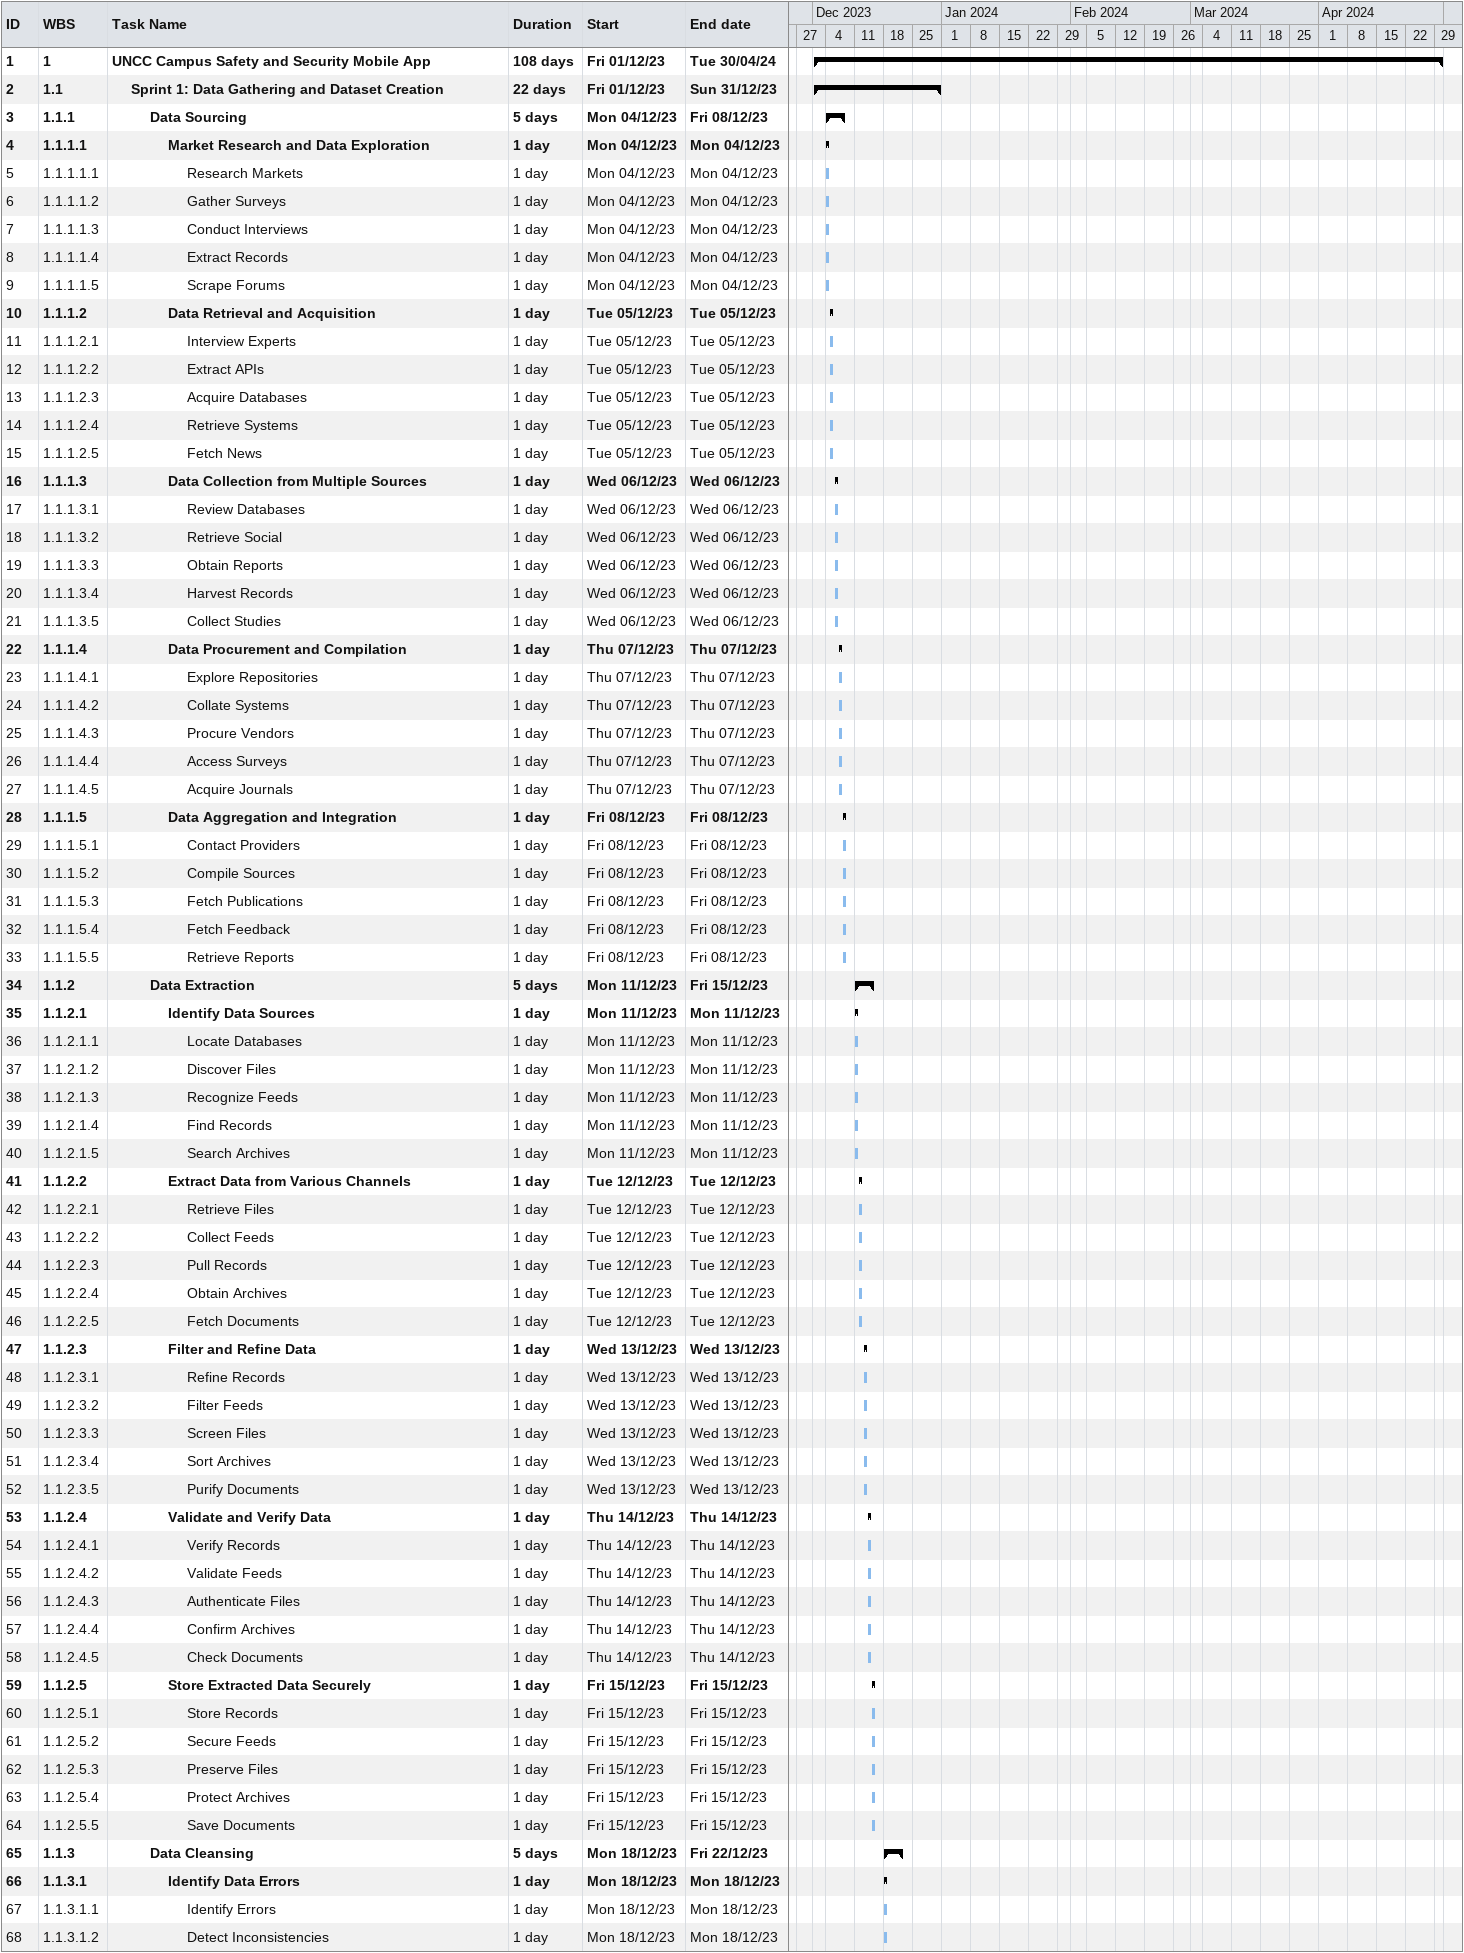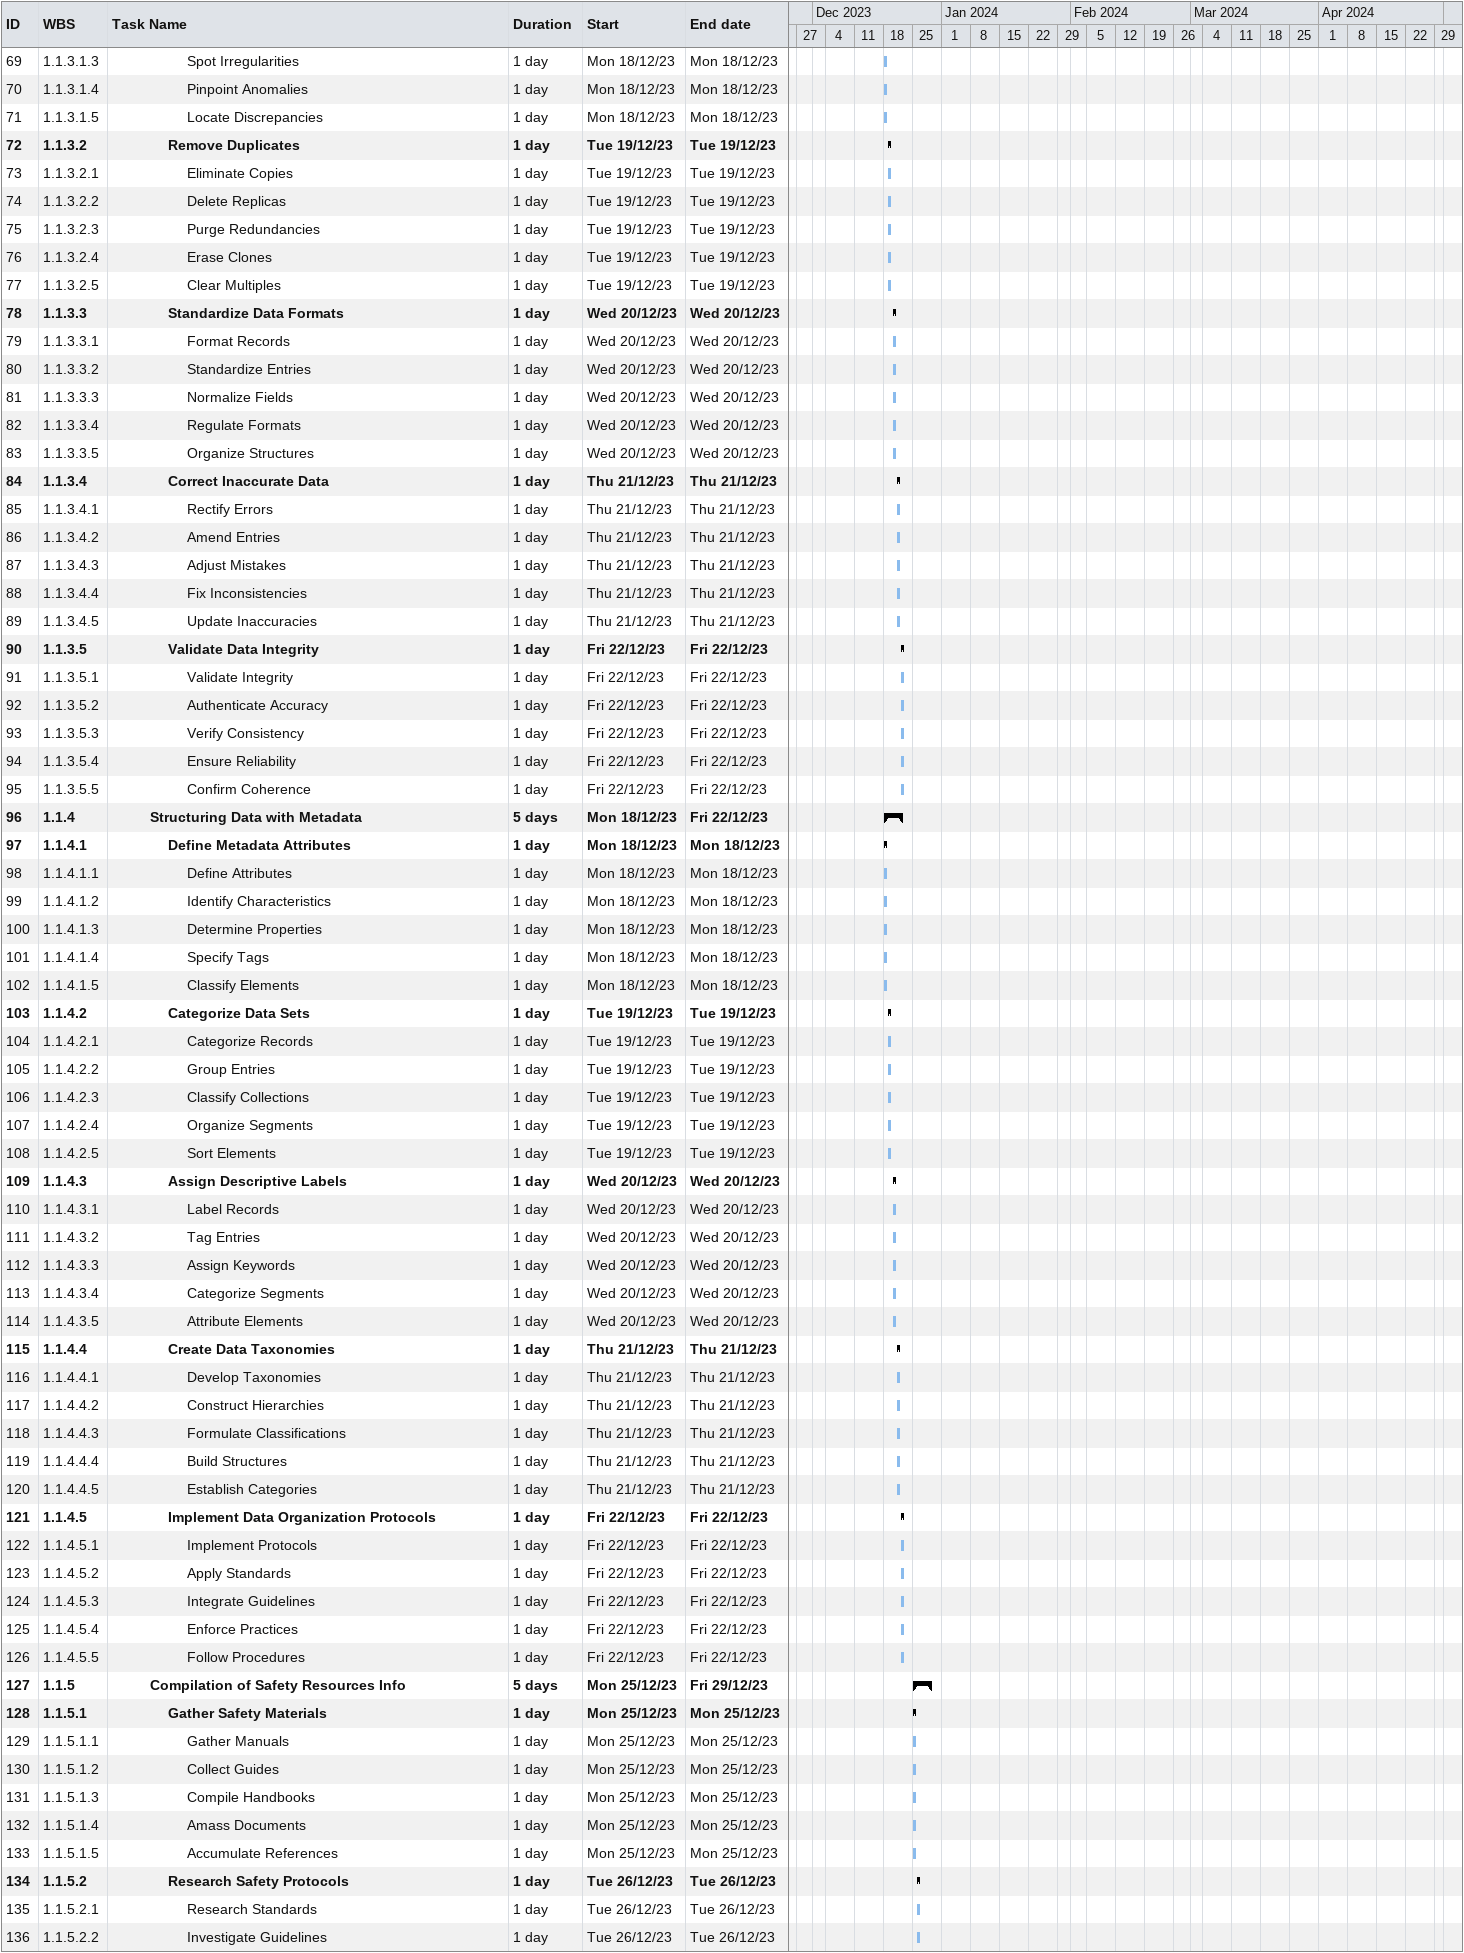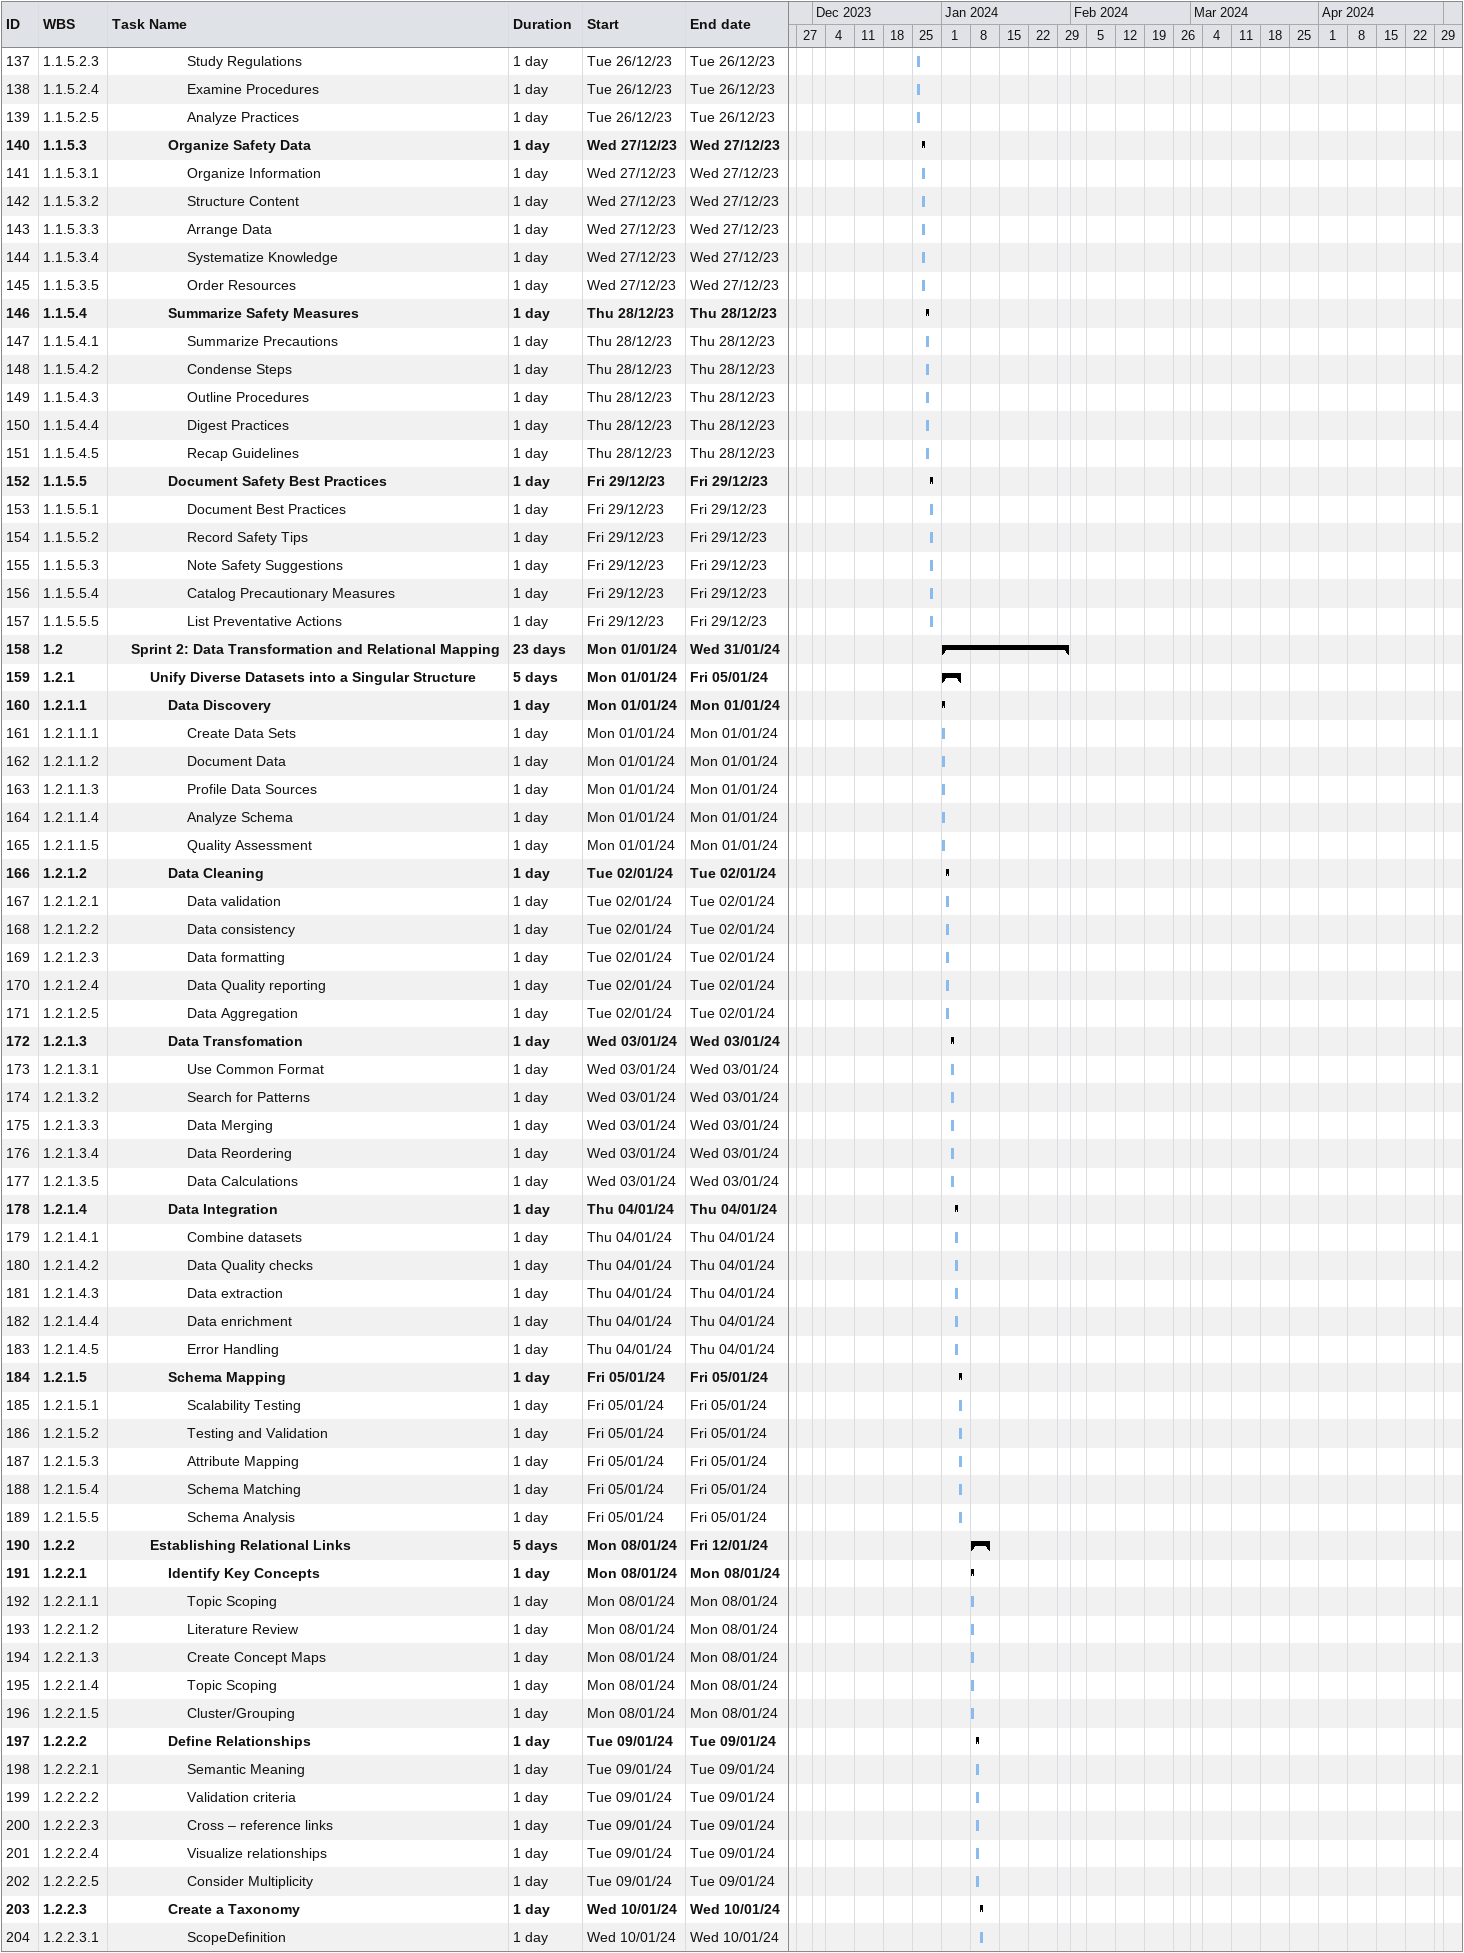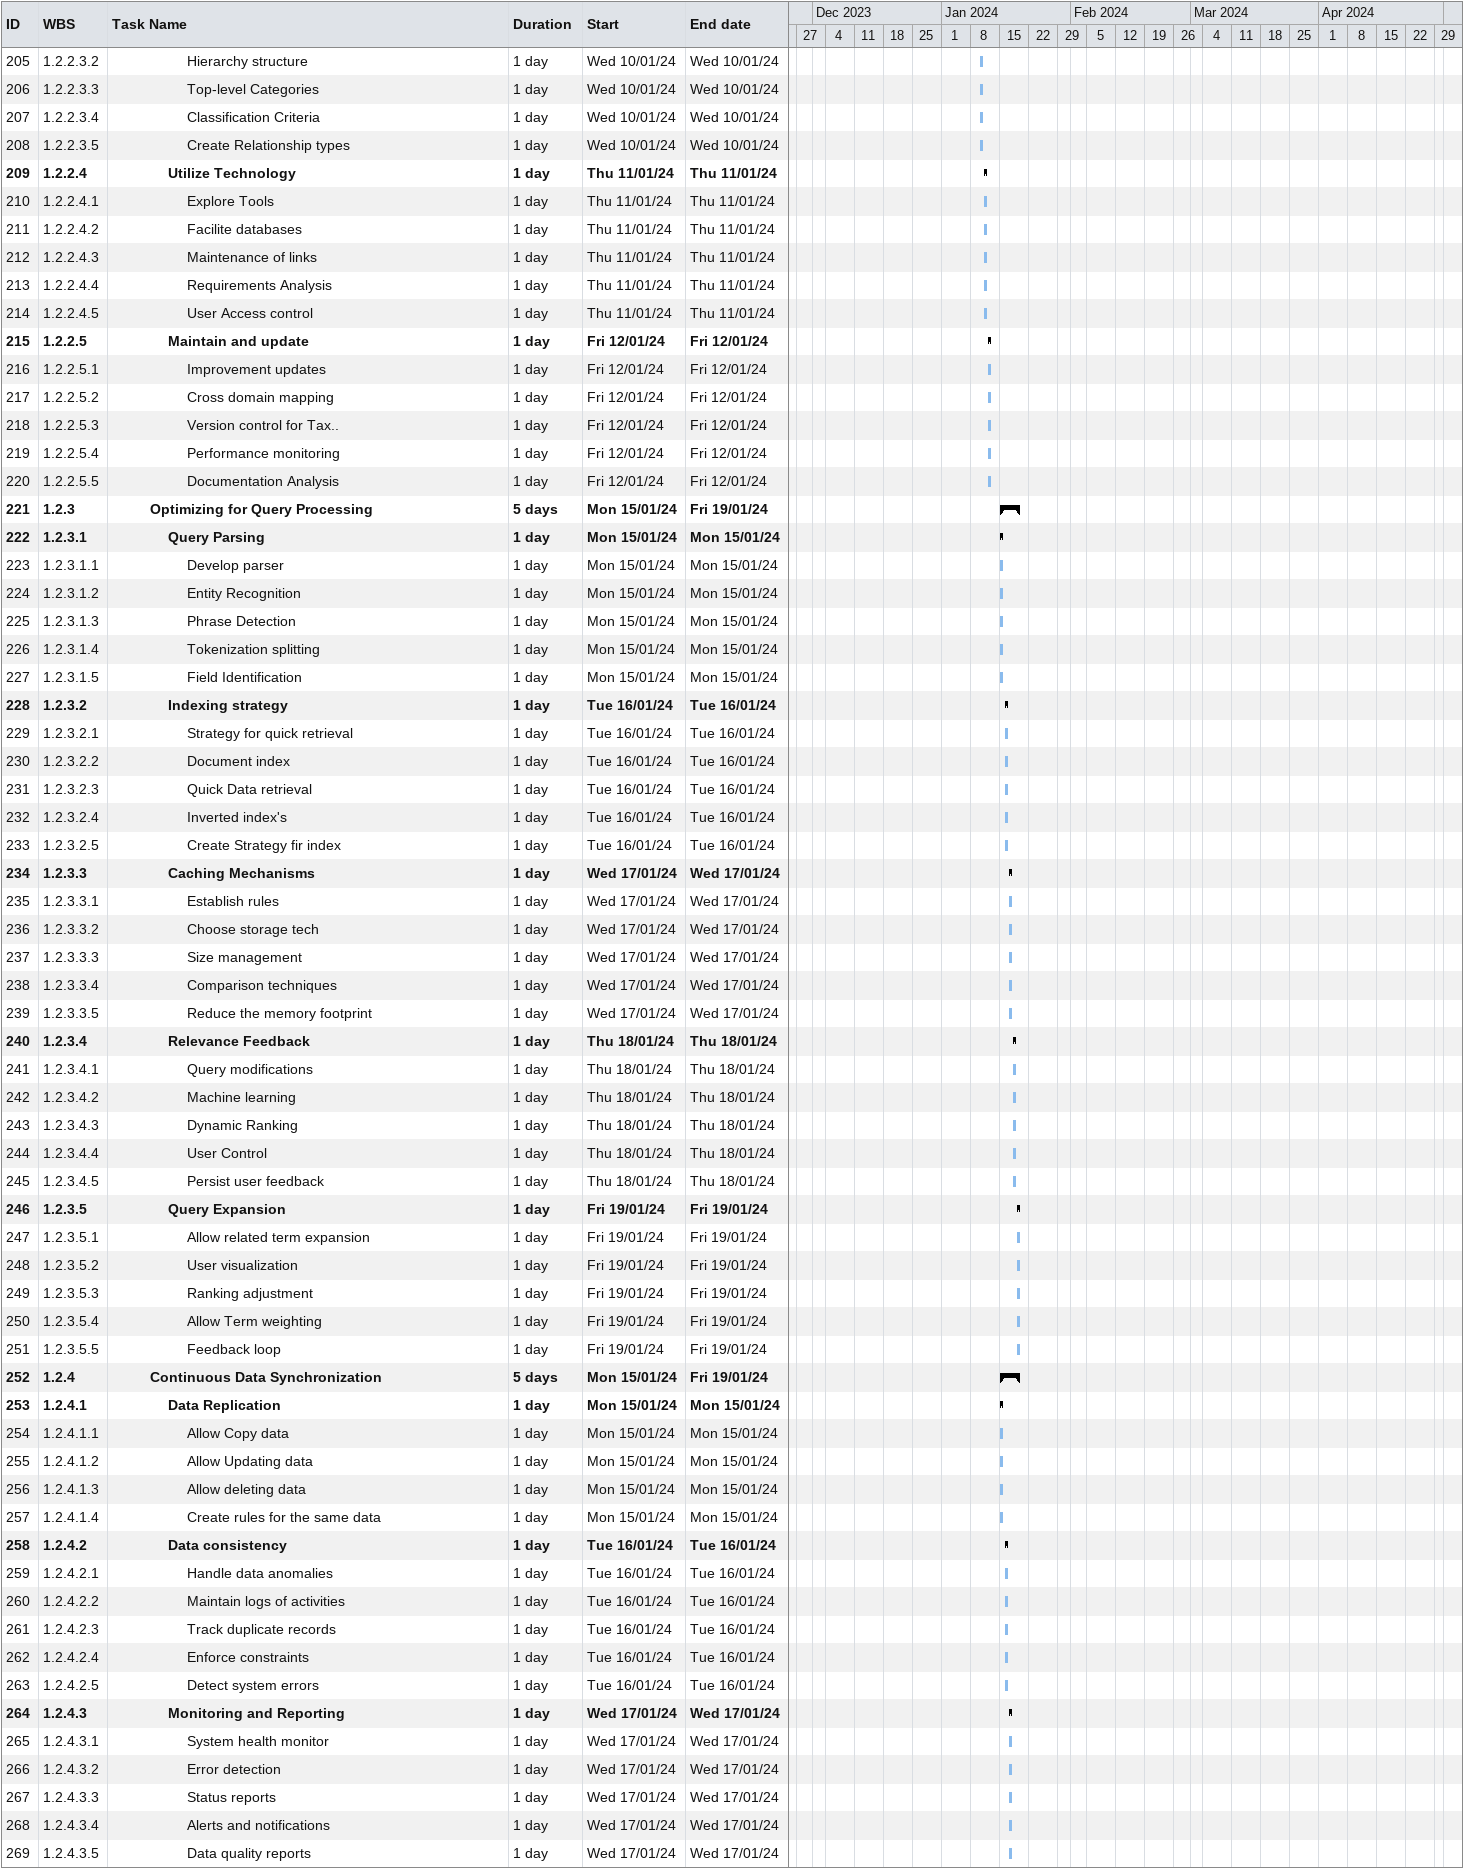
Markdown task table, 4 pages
| ID | WBS | Task | Duration | Start | Finish |
|---|---|---|---|---|---|
| 1 | 1 | **UNCC Campus Safety and Security Mobile App** | 108d | 2023-12-01 | 2024-04-30 |
| 2 | 1.1 | **Sprint 1: Data Gathering and Dataset Creation** | 22d | 2023-12-01 | 2023-12-31 |
| 3 | 1.1.1 | **Data Sourcing** | 5d | 2023-12-04 | 2023-12-08 |
| 4 | 1.1.1.1 | **Market Research and Data Exploration** | 1d | 2023-12-04 | 2023-12-04 |
| 5 | 1.1.1.1.1 | Research Markets | 1d | 2023-12-04 | 2023-12-04 |
| 6 | 1.1.1.1.2 | Gather Surveys | 1d | 2023-12-04 | 2023-12-04 |
| 7 | 1.1.1.1.3 | Conduct Interviews | 1d | 2023-12-04 | 2023-12-04 |
| 8 | 1.1.1.1.4 | Extract Records | 1d | 2023-12-04 | 2023-12-04 |
| 9 | 1.1.1.1.5 | Scrape Forums | 1d | 2023-12-04 | 2023-12-04 |
| 10 | 1.1.1.2 | **Data Retrieval and Acquisition** | 1d | 2023-12-05 | 2023-12-05 |
| 11 | 1.1.1.2.1 | Interview Experts | 1d | 2023-12-05 | 2023-12-05 |
| 12 | 1.1.1.2.2 | Extract APIs | 1d | 2023-12-05 | 2023-12-05 |
| 13 | 1.1.1.2.3 | Acquire Databases | 1d | 2023-12-05 | 2023-12-05 |
| 14 | 1.1.1.2.4 | Retrieve Systems | 1d | 2023-12-05 | 2023-12-05 |
| 15 | 1.1.1.2.5 | Fetch News | 1d | 2023-12-05 | 2023-12-05 |
| 16 | 1.1.1.3 | **Data Collection from Multiple Sources** | 1d | 2023-12-06 | 2023-12-06 |
| 17 | 1.1.1.3.1 | Review Databases | 1d | 2023-12-06 | 2023-12-06 |
| 18 | 1.1.1.3.2 | Retrieve Social | 1d | 2023-12-06 | 2023-12-06 |
| 19 | 1.1.1.3.3 | Obtain Reports | 1d | 2023-12-06 | 2023-12-06 |
| 20 | 1.1.1.3.4 | Harvest Records | 1d | 2023-12-06 | 2023-12-06 |
| 21 | 1.1.1.3.5 | Collect Studies | 1d | 2023-12-06 | 2023-12-06 |
| 22 | 1.1.1.4 | **Data Procurement and Compilation** | 1d | 2023-12-07 | 2023-12-07 |
| 23 | 1.1.1.4.1 | Explore Repositories | 1d | 2023-12-07 | 2023-12-07 |
| 24 | 1.1.1.4.2 | Collate Systems | 1d | 2023-12-07 | 2023-12-07 |
| 25 | 1.1.1.4.3 | Procure Vendors | 1d | 2023-12-07 | 2023-12-07 |
| 26 | 1.1.1.4.4 | Access Surveys | 1d | 2023-12-07 | 2023-12-07 |
| 27 | 1.1.1.4.5 | Acquire Journals | 1d | 2023-12-07 | 2023-12-07 |
| 28 | 1.1.1.5 | **Data Aggregation and Integration** | 1d | 2023-12-08 | 2023-12-08 |
| 29 | 1.1.1.5.1 | Contact Providers | 1d | 2023-12-08 | 2023-12-08 |
| 30 | 1.1.1.5.2 | Compile Sources | 1d | 2023-12-08 | 2023-12-08 |
| 31 | 1.1.1.5.3 | Fetch Publications | 1d | 2023-12-08 | 2023-12-08 |
| 32 | 1.1.1.5.4 | Fetch Feedback | 1d | 2023-12-08 | 2023-12-08 |
| 33 | 1.1.1.5.5 | Retrieve Reports | 1d | 2023-12-08 | 2023-12-08 |
| 34 | 1.1.2 | **Data Extraction** | 5d | 2023-12-11 | 2023-12-15 |
| 35 | 1.1.2.1 | **Identify Data Sources** | 1d | 2023-12-11 | 2023-12-11 |
| 36 | 1.1.2.1.1 | Locate Databases | 1d | 2023-12-11 | 2023-12-11 |
| 37 | 1.1.2.1.2 | Discover Files | 1d | 2023-12-11 | 2023-12-11 |
| 38 | 1.1.2.1.3 | Recognize Feeds | 1d | 2023-12-11 | 2023-12-11 |
| 39 | 1.1.2.1.4 | Find Records | 1d | 2023-12-11 | 2023-12-11 |
| 40 | 1.1.2.1.5 | Search Archives | 1d | 2023-12-11 | 2023-12-11 |
| 41 | 1.1.2.2 | **Extract Data from Various Channels** | 1d | 2023-12-12 | 2023-12-12 |
| 42 | 1.1.2.2.1 | Retrieve Files | 1d | 2023-12-12 | 2023-12-12 |
| 43 | 1.1.2.2.2 | Collect Feeds | 1d | 2023-12-12 | 2023-12-12 |
| 44 | 1.1.2.2.3 | Pull Records | 1d | 2023-12-12 | 2023-12-12 |
| 45 | 1.1.2.2.4 | Obtain Archives | 1d | 2023-12-12 | 2023-12-12 |
| 46 | 1.1.2.2.5 | Fetch Documents | 1d | 2023-12-12 | 2023-12-12 |
| 47 | 1.1.2.3 | **Filter and Refine Data** | 1d | 2023-12-13 | 2023-12-13 |
| 48 | 1.1.2.3.1 | Refine Records | 1d | 2023-12-13 | 2023-12-13 |
| 49 | 1.1.2.3.2 | Filter Feeds | 1d | 2023-12-13 | 2023-12-13 |
| 50 | 1.1.2.3.3 | Screen Files | 1d | 2023-12-13 | 2023-12-13 |
| 51 | 1.1.2.3.4 | Sort Archives | 1d | 2023-12-13 | 2023-12-13 |
| 52 | 1.1.2.3.5 | Purify Documents | 1d | 2023-12-13 | 2023-12-13 |
| 53 | 1.1.2.4 | **Validate and Verify Data** | 1d | 2023-12-14 | 2023-12-14 |
| 54 | 1.1.2.4.1 | Verify Records | 1d | 2023-12-14 | 2023-12-14 |
| 55 | 1.1.2.4.2 | Validate Feeds | 1d | 2023-12-14 | 2023-12-14 |
| 56 | 1.1.2.4.3 | Authenticate Files | 1d | 2023-12-14 | 2023-12-14 |
| 57 | 1.1.2.4.4 | Confirm Archives | 1d | 2023-12-14 | 2023-12-14 |
| 58 | 1.1.2.4.5 | Check Documents | 1d | 2023-12-14 | 2023-12-14 |
| 59 | 1.1.2.5 | **Store Extracted Data Securely** | 1d | 2023-12-15 | 2023-12-15 |
| 60 | 1.1.2.5.1 | Store Records | 1d | 2023-12-15 | 2023-12-15 |
| 61 | 1.1.2.5.2 | Secure Feeds | 1d | 2023-12-15 | 2023-12-15 |
| 62 | 1.1.2.5.3 | Preserve Files | 1d | 2023-12-15 | 2023-12-15 |
| 63 | 1.1.2.5.4 | Protect Archives | 1d | 2023-12-15 | 2023-12-15 |
| 64 | 1.1.2.5.5 | Save Documents | 1d | 2023-12-15 | 2023-12-15 |
| 65 | 1.1.3 | **Data Cleansing** | 5d | 2023-12-18 | 2023-12-22 |
| 66 | 1.1.3.1 | **Identify Data Errors** | 1d | 2023-12-18 | 2023-12-18 |
| 67 | 1.1.3.1.1 | Identify Errors | 1d | 2023-12-18 | 2023-12-18 |
| 68 | 1.1.3.1.2 | Detect Inconsistencies | 1d | 2023-12-18 | 2023-12-18 |
| 69 | 1.1.3.1.3 | Spot Irregularities | 1d | 2023-12-18 | 2023-12-18 |
| 70 | 1.1.3.1.4 | Pinpoint Anomalies | 1d | 2023-12-18 | 2023-12-18 |
| 71 | 1.1.3.1.5 | Locate Discrepancies | 1d | 2023-12-18 | 2023-12-18 |
| 72 | 1.1.3.2 | **Remove Duplicates** | 1d | 2023-12-19 | 2023-12-19 |
| 73 | 1.1.3.2.1 | Eliminate Copies | 1d | 2023-12-19 | 2023-12-19 |
| 74 | 1.1.3.2.2 | Delete Replicas | 1d | 2023-12-19 | 2023-12-19 |
| 75 | 1.1.3.2.3 | Purge Redundancies | 1d | 2023-12-19 | 2023-12-19 |
| 76 | 1.1.3.2.4 | Erase Clones | 1d | 2023-12-19 | 2023-12-19 |
| 77 | 1.1.3.2.5 | Clear Multiples | 1d | 2023-12-19 | 2023-12-19 |
| 78 | 1.1.3.3 | **Standardize Data Formats** | 1d | 2023-12-20 | 2023-12-20 |
| 79 | 1.1.3.3.1 | Format Records | 1d | 2023-12-20 | 2023-12-20 |
| 80 | 1.1.3.3.2 | Standardize Entries | 1d | 2023-12-20 | 2023-12-20 |
| 81 | 1.1.3.3.3 | Normalize Fields | 1d | 2023-12-20 | 2023-12-20 |
| 82 | 1.1.3.3.4 | Regulate Formats | 1d | 2023-12-20 | 2023-12-20 |
| 83 | 1.1.3.3.5 | Organize Structures | 1d | 2023-12-20 | 2023-12-20 |
| 84 | 1.1.3.4 | **Correct Inaccurate Data** | 1d | 2023-12-21 | 2023-12-21 |
| 85 | 1.1.3.4.1 | Rectify Errors | 1d | 2023-12-21 | 2023-12-21 |
| 86 | 1.1.3.4.2 | Amend Entries | 1d | 2023-12-21 | 2023-12-21 |
| 87 | 1.1.3.4.3 | Adjust Mistakes | 1d | 2023-12-21 | 2023-12-21 |
| 88 | 1.1.3.4.4 | Fix Inconsistencies | 1d | 2023-12-21 | 2023-12-21 |
| 89 | 1.1.3.4.5 | Update Inaccuracies | 1d | 2023-12-21 | 2023-12-21 |
| 90 | 1.1.3.5 | **Validate Data Integrity** | 1d | 2023-12-22 | 2023-12-22 |
| 91 | 1.1.3.5.1 | Validate Integrity | 1d | 2023-12-22 | 2023-12-22 |
| 92 | 1.1.3.5.2 | Authenticate Accuracy | 1d | 2023-12-22 | 2023-12-22 |
| 93 | 1.1.3.5.3 | Verify Consistency | 1d | 2023-12-22 | 2023-12-22 |
| 94 | 1.1.3.5.4 | Ensure Reliability | 1d | 2023-12-22 | 2023-12-22 |
| 95 | 1.1.3.5.5 | Confirm Coherence | 1d | 2023-12-22 | 2023-12-22 |
| 96 | 1.1.4 | **Structuring Data with Metadata** | 5d | 2023-12-18 | 2023-12-22 |
| 97 | 1.1.4.1 | **Define Metadata Attributes** | 1d | 2023-12-18 | 2023-12-18 |
| 98 | 1.1.4.1.1 | Define Attributes | 1d | 2023-12-18 | 2023-12-18 |
| 99 | 1.1.4.1.2 | Identify Characteristics | 1d | 2023-12-18 | 2023-12-18 |
| 100 | 1.1.4.1.3 | Determine Properties | 1d | 2023-12-18 | 2023-12-18 |
| 101 | 1.1.4.1.4 | Specify Tags | 1d | 2023-12-18 | 2023-12-18 |
| 102 | 1.1.4.1.5 | Classify Elements | 1d | 2023-12-18 | 2023-12-18 |
| 103 | 1.1.4.2 | **Categorize Data Sets** | 1d | 2023-12-19 | 2023-12-19 |
| 104 | 1.1.4.2.1 | Categorize Records | 1d | 2023-12-19 | 2023-12-19 |
| 105 | 1.1.4.2.2 | Group Entries | 1d | 2023-12-19 | 2023-12-19 |
| 106 | 1.1.4.2.3 | Classify Collections | 1d | 2023-12-19 | 2023-12-19 |
| 107 | 1.1.4.2.4 | Organize Segments | 1d | 2023-12-19 | 2023-12-19 |
| 108 | 1.1.4.2.5 | Sort Elements | 1d | 2023-12-19 | 2023-12-19 |
| 109 | 1.1.4.3 | **Assign Descriptive Labels** | 1d | 2023-12-20 | 2023-12-20 |
| 110 | 1.1.4.3.1 | Label Records | 1d | 2023-12-20 | 2023-12-20 |
| 111 | 1.1.4.3.2 | Tag Entries | 1d | 2023-12-20 | 2023-12-20 |
| 112 | 1.1.4.3.3 | Assign Keywords | 1d | 2023-12-20 | 2023-12-20 |
| 113 | 1.1.4.3.4 | Categorize Segments | 1d | 2023-12-20 | 2023-12-20 |
| 114 | 1.1.4.3.5 | Attribute Elements | 1d | 2023-12-20 | 2023-12-20 |
| 115 | 1.1.4.4 | **Create Data Taxonomies** | 1d | 2023-12-21 | 2023-12-21 |
| 116 | 1.1.4.4.1 | Develop Taxonomies | 1d | 2023-12-21 | 2023-12-21 |
| 117 | 1.1.4.4.2 | Construct Hierarchies | 1d | 2023-12-21 | 2023-12-21 |
| 118 | 1.1.4.4.3 | Formulate Classifications | 1d | 2023-12-21 | 2023-12-21 |
| 119 | 1.1.4.4.4 | Build Structures | 1d | 2023-12-21 | 2023-12-21 |
| 120 | 1.1.4.4.5 | Establish Categories | 1d | 2023-12-21 | 2023-12-21 |
| 121 | 1.1.4.5 | **Implement Data Organization Protocols** | 1d | 2023-12-22 | 2023-12-22 |
| 122 | 1.1.4.5.1 | Implement Protocols | 1d | 2023-12-22 | 2023-12-22 |
| 123 | 1.1.4.5.2 | Apply Standards | 1d | 2023-12-22 | 2023-12-22 |
| 124 | 1.1.4.5.3 | Integrate Guidelines | 1d | 2023-12-22 | 2023-12-22 |
| 125 | 1.1.4.5.4 | Enforce Practices | 1d | 2023-12-22 | 2023-12-22 |
| 126 | 1.1.4.5.5 | Follow Procedures | 1d | 2023-12-22 | 2023-12-22 |
| 127 | 1.1.5 | **Compilation of Safety Resources Info** | 5d | 2023-12-25 | 2023-12-29 |
| 128 | 1.1.5.1 | **Gather Safety Materials** | 1d | 2023-12-25 | 2023-12-25 |
| 129 | 1.1.5.1.1 | Gather Manuals | 1d | 2023-12-25 | 2023-12-25 |
| 130 | 1.1.5.1.2 | Collect Guides | 1d | 2023-12-25 | 2023-12-25 |
| 131 | 1.1.5.1.3 | Compile Handbooks | 1d | 2023-12-25 | 2023-12-25 |
| 132 | 1.1.5.1.4 | Amass Documents | 1d | 2023-12-25 | 2023-12-25 |
| 133 | 1.1.5.1.5 | Accumulate References | 1d | 2023-12-25 | 2023-12-25 |
| 134 | 1.1.5.2 | **Research Safety Protocols** | 1d | 2023-12-26 | 2023-12-26 |
| 135 | 1.1.5.2.1 | Research Standards | 1d | 2023-12-26 | 2023-12-26 |
| 136 | 1.1.5.2.2 | Investigate Guidelines | 1d | 2023-12-26 | 2023-12-26 |
| 137 | 1.1.5.2.3 | Study Regulations | 1d | 2023-12-26 | 2023-12-26 |
| 138 | 1.1.5.2.4 | Examine Procedures | 1d | 2023-12-26 | 2023-12-26 |
| 139 | 1.1.5.2.5 | Analyze Practices | 1d | 2023-12-26 | 2023-12-26 |
| 140 | 1.1.5.3 | **Organize Safety Data** | 1d | 2023-12-27 | 2023-12-27 |
| 141 | 1.1.5.3.1 | Organize Information | 1d | 2023-12-27 | 2023-12-27 |
| 142 | 1.1.5.3.2 | Structure Content | 1d | 2023-12-27 | 2023-12-27 |
| 143 | 1.1.5.3.3 | Arrange Data | 1d | 2023-12-27 | 2023-12-27 |
| 144 | 1.1.5.3.4 | Systematize Knowledge | 1d | 2023-12-27 | 2023-12-27 |
| 145 | 1.1.5.3.5 | Order Resources | 1d | 2023-12-27 | 2023-12-27 |
| 146 | 1.1.5.4 | **Summarize Safety Measures** | 1d | 2023-12-28 | 2023-12-28 |
| 147 | 1.1.5.4.1 | Summarize Precautions | 1d | 2023-12-28 | 2023-12-28 |
| 148 | 1.1.5.4.2 | Condense Steps | 1d | 2023-12-28 | 2023-12-28 |
| 149 | 1.1.5.4.3 | Outline Procedures | 1d | 2023-12-28 | 2023-12-28 |
| 150 | 1.1.5.4.4 | Digest Practices | 1d | 2023-12-28 | 2023-12-28 |
| 151 | 1.1.5.4.5 | Recap Guidelines | 1d | 2023-12-28 | 2023-12-28 |
| 152 | 1.1.5.5 | **Document Safety Best Practices** | 1d | 2023-12-29 | 2023-12-29 |
| 153 | 1.1.5.5.1 | Document Best Practices | 1d | 2023-12-29 | 2023-12-29 |
| 154 | 1.1.5.5.2 | Record Safety Tips | 1d | 2023-12-29 | 2023-12-29 |
| 155 | 1.1.5.5.3 | Note Safety Suggestions | 1d | 2023-12-29 | 2023-12-29 |
| 156 | 1.1.5.5.4 | Catalog Precautionary Measures | 1d | 2023-12-29 | 2023-12-29 |
| 157 | 1.1.5.5.5 | List Preventative Actions | 1d | 2023-12-29 | 2023-12-29 |
| 158 | 1.2 | **Sprint 2: Data Transformation and Relational Mapping** | 23d | 2024-01-01 | 2024-01-31 |
| 159 | 1.2.1 | **Unify Diverse Datasets into a Singular Structure** | 5d | 2024-01-01 | 2024-01-05 |
| 160 | 1.2.1.1 | **Data Discovery** | 1d | 2024-01-01 | 2024-01-01 |
| 161 | 1.2.1.1.1 | Create Data Sets | 1d | 2024-01-01 | 2024-01-01 |
| 162 | 1.2.1.1.2 | Document Data | 1d | 2024-01-01 | 2024-01-01 |
| 163 | 1.2.1.1.3 | Profile Data Sources | 1d | 2024-01-01 | 2024-01-01 |
| 164 | 1.2.1.1.4 | Analyze Schema | 1d | 2024-01-01 | 2024-01-01 |
| 165 | 1.2.1.1.5 | Quality Assessment | 1d | 2024-01-01 | 2024-01-01 |
| 166 | 1.2.1.2 | **Data Cleaning** | 1d | 2024-01-02 | 2024-01-02 |
| 167 | 1.2.1.2.1 | Data validation | 1d | 2024-01-02 | 2024-01-02 |
| 168 | 1.2.1.2.2 | Data consistency | 1d | 2024-01-02 | 2024-01-02 |
| 169 | 1.2.1.2.3 | Data formatting | 1d | 2024-01-02 | 2024-01-02 |
| 170 | 1.2.1.2.4 | Data Quality reporting | 1d | 2024-01-02 | 2024-01-02 |
| 171 | 1.2.1.2.5 | Data Aggregation | 1d | 2024-01-02 | 2024-01-02 |
| 172 | 1.2.1.3 | **Data Transfomation** | 1d | 2024-01-03 | 2024-01-03 |
| 173 | 1.2.1.3.1 | Use Common Format | 1d | 2024-01-03 | 2024-01-03 |
| 174 | 1.2.1.3.2 | Search for Patterns | 1d | 2024-01-03 | 2024-01-03 |
| 175 | 1.2.1.3.3 | Data Merging | 1d | 2024-01-03 | 2024-01-03 |
| 176 | 1.2.1.3.4 | Data Reordering | 1d | 2024-01-03 | 2024-01-03 |
| 177 | 1.2.1.3.5 | Data Calculations | 1d | 2024-01-03 | 2024-01-03 |
| 178 | 1.2.1.4 | **Data Integration** | 1d | 2024-01-04 | 2024-01-04 |
| 179 | 1.2.1.4.1 | Combine datasets | 1d | 2024-01-04 | 2024-01-04 |
| 180 | 1.2.1.4.2 | Data Quality checks | 1d | 2024-01-04 | 2024-01-04 |
| 181 | 1.2.1.4.3 | Data extraction | 1d | 2024-01-04 | 2024-01-04 |
| 182 | 1.2.1.4.4 | Data enrichment | 1d | 2024-01-04 | 2024-01-04 |
| 183 | 1.2.1.4.5 | Error Handling | 1d | 2024-01-04 | 2024-01-04 |
| 184 | 1.2.1.5 | **Schema Mapping** | 1d | 2024-01-05 | 2024-01-05 |
| 185 | 1.2.1.5.1 | Scalability Testing | 1d | 2024-01-05 | 2024-01-05 |
| 186 | 1.2.1.5.2 | Testing and Validation | 1d | 2024-01-05 | 2024-01-05 |
| 187 | 1.2.1.5.3 | Attribute Mapping | 1d | 2024-01-05 | 2024-01-05 |
| 188 | 1.2.1.5.4 | Schema Matching | 1d | 2024-01-05 | 2024-01-05 |
| 189 | 1.2.1.5.5 | Schema Analysis | 1d | 2024-01-05 | 2024-01-05 |
| 190 | 1.2.2 | **Establishing Relational Links** | 5d | 2024-01-08 | 2024-01-12 |
| 191 | 1.2.2.1 | **Identify Key Concepts** | 1d | 2024-01-08 | 2024-01-08 |
| 192 | 1.2.2.1.1 | Topic Scoping | 1d | 2024-01-08 | 2024-01-08 |
| 193 | 1.2.2.1.2 | Literature Review | 1d | 2024-01-08 | 2024-01-08 |
| 194 | 1.2.2.1.3 | Create Concept Maps | 1d | 2024-01-08 | 2024-01-08 |
| 195 | 1.2.2.1.4 | Topic Scoping | 1d | 2024-01-08 | 2024-01-08 |
| 196 | 1.2.2.1.5 | Cluster/Grouping | 1d | 2024-01-08 | 2024-01-08 |
| 197 | 1.2.2.2 | **Define Relationships** | 1d | 2024-01-09 | 2024-01-09 |
| 198 | 1.2.2.2.1 | Semantic Meaning | 1d | 2024-01-09 | 2024-01-09 |
| 199 | 1.2.2.2.2 | Validation criteria | 1d | 2024-01-09 | 2024-01-09 |
| 200 | 1.2.2.2.3 | Cross – reference links | 1d | 2024-01-09 | 2024-01-09 |
| 201 | 1.2.2.2.4 | Visualize relationships | 1d | 2024-01-09 | 2024-01-09 |
| 202 | 1.2.2.2.5 | Consider Multiplicity | 1d | 2024-01-09 | 2024-01-09 |
| 203 | 1.2.2.3 | **Create a Taxonomy** | 1d | 2024-01-10 | 2024-01-10 |
| 204 | 1.2.2.3.1 | ScopeDefinition | 1d | 2024-01-10 | 2024-01-10 |
| 205 | 1.2.2.3.2 | Hierarchy structure | 1d | 2024-01-10 | 2024-01-10 |
| 206 | 1.2.2.3.3 | Top-level Categories | 1d | 2024-01-10 | 2024-01-10 |
| 207 | 1.2.2.3.4 | Classification Criteria | 1d | 2024-01-10 | 2024-01-10 |
| 208 | 1.2.2.3.5 | Create Relationship types | 1d | 2024-01-10 | 2024-01-10 |
| 209 | 1.2.2.4 | **Utilize Technology** | 1d | 2024-01-11 | 2024-01-11 |
| 210 | 1.2.2.4.1 | Explore Tools | 1d | 2024-01-11 | 2024-01-11 |
| 211 | 1.2.2.4.2 | Facilite databases | 1d | 2024-01-11 | 2024-01-11 |
| 212 | 1.2.2.4.3 | Maintenance of links | 1d | 2024-01-11 | 2024-01-11 |
| 213 | 1.2.2.4.4 | Requirements Analysis | 1d | 2024-01-11 | 2024-01-11 |
| 214 | 1.2.2.4.5 | User Access control | 1d | 2024-01-11 | 2024-01-11 |
| 215 | 1.2.2.5 | **Maintain and update** | 1d | 2024-01-12 | 2024-01-12 |
| 216 | 1.2.2.5.1 | Improvement updates | 1d | 2024-01-12 | 2024-01-12 |
| 217 | 1.2.2.5.2 | Cross domain mapping | 1d | 2024-01-12 | 2024-01-12 |
| 218 | 1.2.2.5.3 | Version control for Tax.. | 1d | 2024-01-12 | 2024-01-12 |
| 219 | 1.2.2.5.4 | Performance monitoring | 1d | 2024-01-12 | 2024-01-12 |
| 220 | 1.2.2.5.5 | Documentation Analysis | 1d | 2024-01-12 | 2024-01-12 |
| 221 | 1.2.3 | **Optimizing for Query Processing** | 5d | 2024-01-15 | 2024-01-19 |
| 222 | 1.2.3.1 | **Query Parsing** | 1d | 2024-01-15 | 2024-01-15 |
| 223 | 1.2.3.1.1 | Develop parser | 1d | 2024-01-15 | 2024-01-15 |
| 224 | 1.2.3.1.2 | Entity Recognition | 1d | 2024-01-15 | 2024-01-15 |
| 225 | 1.2.3.1.3 | Phrase Detection | 1d | 2024-01-15 | 2024-01-15 |
| 226 | 1.2.3.1.4 | Tokenization splitting | 1d | 2024-01-15 | 2024-01-15 |
| 227 | 1.2.3.1.5 | Field Identification | 1d | 2024-01-15 | 2024-01-15 |
| 228 | 1.2.3.2 | **Indexing strategy** | 1d | 2024-01-16 | 2024-01-16 |
| 229 | 1.2.3.2.1 | Strategy for quick retrieval | 1d | 2024-01-16 | 2024-01-16 |
| 230 | 1.2.3.2.2 | Document index | 1d | 2024-01-16 | 2024-01-16 |
| 231 | 1.2.3.2.3 | Quick Data retrieval | 1d | 2024-01-16 | 2024-01-16 |
| 232 | 1.2.3.2.4 | Inverted index's | 1d | 2024-01-16 | 2024-01-16 |
| 233 | 1.2.3.2.5 | Create Strategy fir index | 1d | 2024-01-16 | 2024-01-16 |
| 234 | 1.2.3.3 | **Caching Mechanisms** | 1d | 2024-01-17 | 2024-01-17 |
| 235 | 1.2.3.3.1 | Establish rules | 1d | 2024-01-17 | 2024-01-17 |
| 236 | 1.2.3.3.2 | Choose storage tech | 1d | 2024-01-17 | 2024-01-17 |
| 237 | 1.2.3.3.3 | Size management | 1d | 2024-01-17 | 2024-01-17 |
| 238 | 1.2.3.3.4 | Comparison techniques | 1d | 2024-01-17 | 2024-01-17 |
| 239 | 1.2.3.3.5 | Reduce the memory footprint | 1d | 2024-01-17 | 2024-01-17 |
| 240 | 1.2.3.4 | **Relevance Feedback** | 1d | 2024-01-18 | 2024-01-18 |
| 241 | 1.2.3.4.1 | Query modifications | 1d | 2024-01-18 | 2024-01-18 |
| 242 | 1.2.3.4.2 | Machine learning | 1d | 2024-01-18 | 2024-01-18 |
| 243 | 1.2.3.4.3 | Dynamic Ranking | 1d | 2024-01-18 | 2024-01-18 |
| 244 | 1.2.3.4.4 | User Control | 1d | 2024-01-18 | 2024-01-18 |
| 245 | 1.2.3.4.5 | Persist user feedback | 1d | 2024-01-18 | 2024-01-18 |
| 246 | 1.2.3.5 | **Query Expansion** | 1d | 2024-01-19 | 2024-01-19 |
| 247 | 1.2.3.5.1 | Allow related term expansion | 1d | 2024-01-19 | 2024-01-19 |
| 248 | 1.2.3.5.2 | User visualization | 1d | 2024-01-19 | 2024-01-19 |
| 249 | 1.2.3.5.3 | Ranking adjustment | 1d | 2024-01-19 | 2024-01-19 |
| 250 | 1.2.3.5.4 | Allow Term weighting | 1d | 2024-01-19 | 2024-01-19 |
| 251 | 1.2.3.5.5 | Feedback loop | 1d | 2024-01-19 | 2024-01-19 |
| 252 | 1.2.4 | **Continuous Data Synchronization** | 5d | 2024-01-15 | 2024-01-19 |
| 253 | 1.2.4.1 | **Data Replication** | 1d | 2024-01-15 | 2024-01-15 |
| 254 | 1.2.4.1.1 | Allow Copy data | 1d | 2024-01-15 | 2024-01-15 |
| 255 | 1.2.4.1.2 | Allow Updating data | 1d | 2024-01-15 | 2024-01-15 |
| 256 | 1.2.4.1.3 | Allow deleting data | 1d | 2024-01-15 | 2024-01-15 |
| 257 | 1.2.4.1.4 | Create rules for the same data | 1d | 2024-01-15 | 2024-01-15 |
| 258 | 1.2.4.2 | **Data consistency** | 1d | 2024-01-16 | 2024-01-16 |
| 259 | 1.2.4.2.1 | Handle data anomalies | 1d | 2024-01-16 | 2024-01-16 |
| 260 | 1.2.4.2.2 | Maintain logs of activities | 1d | 2024-01-16 | 2024-01-16 |
| 261 | 1.2.4.2.3 | Track duplicate records | 1d | 2024-01-16 | 2024-01-16 |
| 262 | 1.2.4.2.4 | Enforce constraints | 1d | 2024-01-16 | 2024-01-16 |
| 263 | 1.2.4.2.5 | Detect system errors | 1d | 2024-01-16 | 2024-01-16 |
| 264 | 1.2.4.3 | **Monitoring and Reporting** | 1d | 2024-01-17 | 2024-01-17 |
| 265 | 1.2.4.3.1 | System health monitor | 1d | 2024-01-17 | 2024-01-17 |
| 266 | 1.2.4.3.2 | Error detection | 1d | 2024-01-17 | 2024-01-17 |
| 267 | 1.2.4.3.3 | Status reports | 1d | 2024-01-17 | 2024-01-17 |
| 268 | 1.2.4.3.4 | Alerts and notifications | 1d | 2024-01-17 | 2024-01-17 |
| 269 | 1.2.4.3.5 | Data quality reports | 1d | 2024-01-17 | 2024-01-17 |
